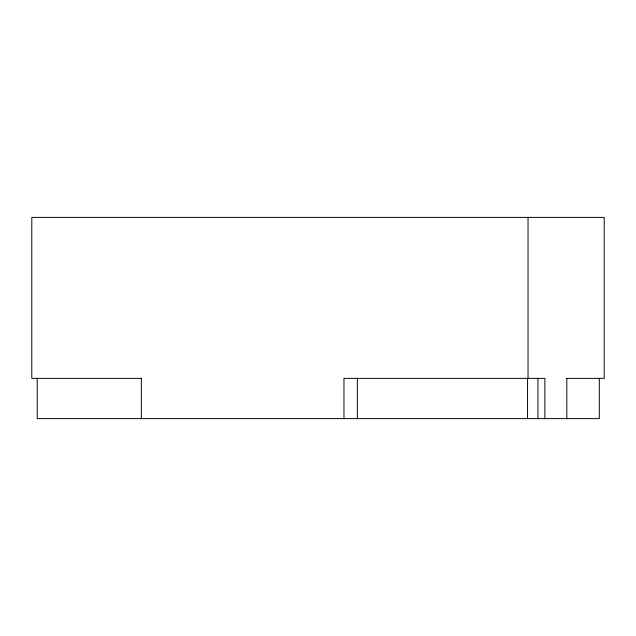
<?xml version="1.0" encoding="UTF-8"?>
<svg xmlns="http://www.w3.org/2000/svg" width="636" height="636" viewBox="0 0 636 636"><rect width="100%" height="100%" fill="white"/><g stroke="black" fill="none" stroke-linecap="round" stroke-linejoin="round"><path stroke-width="0.95" d="M141.653 378.364L31.8 378.364L31.8 217.393L604.2 217.393L604.2 378.364L566.525 378.364M599.311 378.364L599.311 418.607L37.214 418.607L37.214 378.364M566.819 378.364L566.819 418.607M544.869 418.607L544.869 378.364L343.965 378.364L343.965 418.607M537.929 378.364L537.929 418.607M528.039 217.393L528.039 378.364M527.554 378.364L527.554 418.607M357.36 378.364L357.36 418.607M141.327 378.364L141.327 418.607"/></g></svg>
